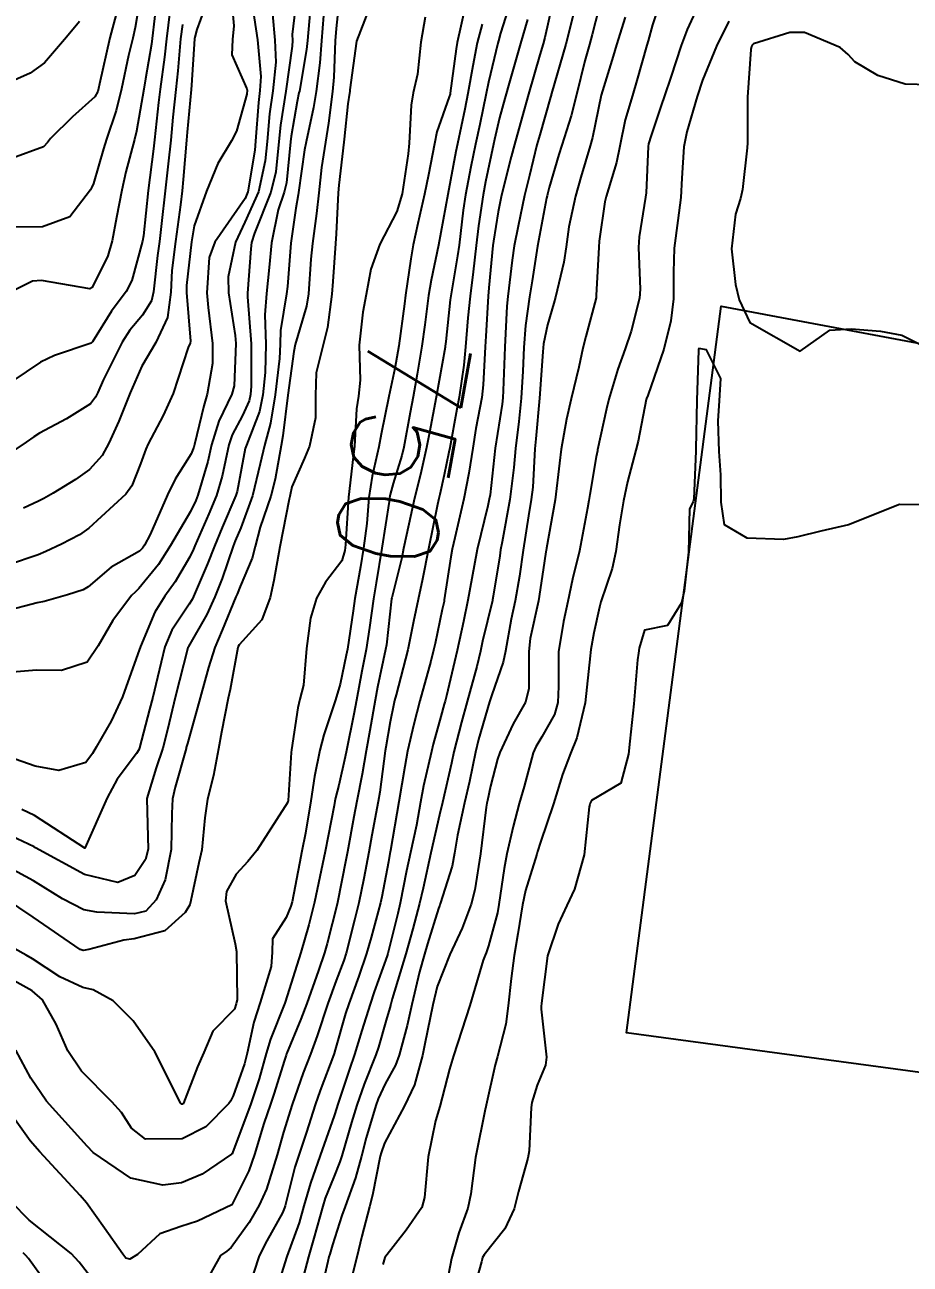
# Model space of a CAD drawing. Header units: metres. Extents: x 318500 to 325275, y 7408834 to 7428799.
# Drawn here: x 323671.71 to 323706.69, y 7420211.47 to 7420260.4 of the extents above; entities that cross this region are included whole.
import ezdxf
from ezdxf.enums import TextEntityAlignment as Align

# ---------------------------------------------------------------- set-up
doc = ezdxf.new("R2010")
doc.units = ezdxf.units.M
doc.header["$MEASUREMENT"] = 0
for name, color, linetype in [('Cotas', 45, 'Continuous'), ('Curvas de Nivel 1m', 11, 'Continuous'), ('Curvas de Nivel 5m', 15, 'Continuous'), ('Edificações', 30, 'Continuous'), ('Vias Primárias', 230, 'Continuous')]:
    doc.layers.add(name, color=color, linetype=linetype)
doc.styles.add('Style-STANDARD', font='STANDARD.shx')

msp = doc.modelspace()

# ---------------------------------------------------------------- linework, layer by layer
at = {"layer": 'Curvas de Nivel 1m', "flags": 128}
for points, elevation in [([(323682.484, 7420261.781), (323682.269, 7420260.018), (323682.281, 7420259.783), (323682.277, 7420259.563), (323682.018, 7420257.787), (323681.811, 7420256.439), (323681.744, 7420255.791), (323681.626, 7420254.599), (323681.434, 7420253.795), (323680.78, 7420252.181), (323680.668, 7420251.806), (323680.644, 7420251.559), (323680.509, 7420249.808), (323680.514, 7420249.662), (323680.657, 7420247.805), (323680.654, 7420246.136), (323680.625, 7420245.805), (323680.57, 7420245.552), (323680.307, 7420244.974), (323679.897, 7420244.212), (323679.767, 7420243.815), (323679.508, 7420242.581), (323679.281, 7420241.82), (323678.984, 7420241.092), (323678.431, 7420239.828), (323678.372, 7420239.695), (323678.233, 7420239.395), (323677.649, 7420238.408), (323677.244, 7420237.844), (323676.843, 7420237.208), (323676.276, 7420235.859), (323676.177, 7420235.568), (323675.569, 7420233.869), (323675.117, 7420232.904), (323674.53, 7420231.884), (323674.385, 7420231.627), (323674.121, 7420231.272), (323673.051, 7420230.966), (323672.118, 7420231.127), (323670.3, 7420231.765)], 757), ([(323684.164, 7420261.764), (323684.013, 7420260.26), (323683.978, 7420259.765), (323683.916, 7420258.335), (323683.867, 7420257.766), (323683.707, 7420256.522), (323683.587, 7420255.769), (323683.438, 7420254.767), (323683.327, 7420253.771), (323683.239, 7420252.945), (323683.078, 7420251.773), (323683.013, 7420251.151), (323682.923, 7420249.774), (323682.845, 7420249.293), (323682.395, 7420247.779), (323682.337, 7420247.509), (323682.099, 7420245.783), (323681.903, 7420244.179), (323681.841, 7420243.787), (323681.598, 7420242.463), (323681.434, 7420241.792), (323681.011, 7420240.562), (323680.813, 7420239.801), (323680.696, 7420239.34), (323680.216, 7420238.229), (323680.096, 7420237.926), (323680.054, 7420237.812), (323679.503, 7420236.504), (323679.222, 7420235.82), (323678.969, 7420235.025), (323678.64, 7420233.825), (323678.535, 7420233.445), (323678.133, 7420232.031), (323678.092, 7420231.869), (323678.082, 7420231.831), (323677.648, 7420230.296), (323677.541, 7420229.838), (323677.521, 7420229.265), (323677.489, 7420227.839), (323677.257, 7420226.647), (323676.899, 7420225.847), (323676.494, 7420225.402), (323676.042, 7420225.295), (323674.552, 7420225.372), (323674.043, 7420225.456), (323673.196, 7420225.899), (323672.06, 7420226.6), (323670.638, 7420227.365)], 754), ([(323680.61, 7420261.727), (323680.904, 7420259.804), (323681.038, 7420258.355), (323680.999, 7420257.802), (323680.941, 7420257.335), (323680.83, 7420255.804), (323680.799, 7420255.451), (323680.527, 7420253.808), (323680.417, 7420253.549), (323679.215, 7420251.822), (323678.996, 7420251.219), (323678.904, 7420249.825), (323678.949, 7420249.237), (323679.126, 7420247.822), (323679.124, 7420247.031), (323678.913, 7420245.824), (323678.783, 7420245.355), (323678.412, 7420243.829), (323678.388, 7420243.73), (323678.285, 7420243.466), (323677.648, 7420242.46), (323677.351, 7420241.844), (323676.661, 7420240.271), (323676.437, 7420239.857), (323676.358, 7420239.738), (323676.236, 7420239.625), (323675.118, 7420238.985), (323674.215, 7420238.217), (323674.016, 7420238.088), (323673.404, 7420237.898), (323672.477, 7420237.636), (323672.205, 7420237.575), (323670.895, 7420237.234)], 759), ([(323676.921, 7420261.459), (323676.739, 7420259.858), (323676.714, 7420259.641), (323676.484, 7420258.271), (323676.412, 7420257.861), (323676.119, 7420256.201), (323676.043, 7420255.866), (323675.709, 7420254.593), (323675.539, 7420253.873), (323675.332, 7420252.799), (323675.167, 7420251.878), (323674.987, 7420251.285), (323674.372, 7420250.033), (323674.282, 7420249.98), (323672.376, 7420250.302), (323672.012, 7420250.279), (323671.302, 7420249.926)], 764), ([(323678.947, 7420261.411), (323678.506, 7420260.209), (323678.429, 7420259.913), (323678.416, 7420259.841), (323678.3, 7420258.024), (323678.284, 7420257.842), (323678.131, 7420256.167), (323678.1, 7420255.843), (323677.973, 7420254.298), (323677.924, 7420253.845), (323677.857, 7420253.288), (323677.665, 7420251.841), (323677.526, 7420250.7), (323677.476, 7420249.843), (323677.355, 7420248.845), (323676.884, 7420247.852), (323676.331, 7420246.925), (323675.876, 7420245.867), (323675.43, 7420244.746), (323675.031, 7420243.879), (323674.764, 7420243.402), (323674.274, 7420242.848), (323673.709, 7420242.455), (323672.827, 7420241.904), (323672.469, 7420241.696), (323672.257, 7420241.594), (323671.656, 7420241.321)], 761), ([(323698.492, 7420261.571), (323697.874, 7420260.215), (323697.64, 7420259.583), (323697.226, 7420258.328), (323696.979, 7420257.593), (323696.853, 7420257.216), (323696.457, 7420256.035), (323696.349, 7420255.703), (323696.335, 7420255.601), (323696.252, 7420253.772), (323696.231, 7420253.602), (323695.982, 7420252.027), (323695.956, 7420251.604), (323696.019, 7420249.96), (323695.991, 7420249.604), (323695.658, 7420248.299), (323695.433, 7420247.609), (323695.138, 7420246.806), (323694.777, 7420245.615), (323694.691, 7420245.239), (323694.337, 7420243.62), (323694.328, 7420243.581), (323694.286, 7420243.347), (323694.028, 7420241.859), (323693.995, 7420241.624), (323693.943, 7420241.311), (323693.617, 7420239.629), (323693.346, 7420238.51), (323693.162, 7420237.636), (323692.993, 7420236.843), (323692.788, 7420235.641), (323692.797, 7420234.271), (323692.772, 7420233.641), (323692.63, 7420233.166), (323692.14, 7420232.294), (323691.894, 7420231.892), (323691.794, 7420231.653), (323691.44, 7420230.327), (323691.244, 7420229.659), (323690.998, 7420228.754), (323690.759, 7420227.663), (323690.648, 7420227.087), (323690.437, 7420225.666), (323690.378, 7420225.334), (323690.025, 7420224.036), (323689.933, 7420223.76), (323689.898, 7420223.672), (323689.822, 7420223.477), (323689.286, 7420221.681), (323688.969, 7420220.702), (323688.64, 7420219.69), (323688.488, 7420219.166), (323688.1, 7420217.698), (323687.934, 7420217.13), (323687.639, 7420215.704), (323687.503, 7420214.099), (323687.398, 7420213.707), (323686.782, 7420212.811), (323685.933, 7420211.729), (323685.857, 7420211.454)], 742), ([(323677.435, 7420260.932), (323677.305, 7420259.852), (323677.229, 7420259.117), (323677.058, 7420257.854), (323676.991, 7420257.336), (323676.841, 7420255.856), (323676.796, 7420255.505), (323676.589, 7420253.858), (323676.402, 7420252.072), (323676.367, 7420251.86), (323675.942, 7420250.301), (323675.711, 7420249.87), (323675.142, 7420249.094), (323674.391, 7420247.889), (323674.339, 7420247.834), (323672.891, 7420247.348), (323672.332, 7420247.079), (323670.614, 7420245.936)], 763), ([(323685.288, 7420260.979), (323684.817, 7420259.755), (323684.552, 7420257.83), (323684.548, 7420257.759), (323684.543, 7420257.696), (323684.473, 7420257.275), (323684.329, 7420255.884), (323684.316, 7420255.761), (323684.119, 7420254.069), (323684.092, 7420253.763), (323684.017, 7420252.151), (323683.989, 7420251.764), (323683.879, 7420250.264), (323683.84, 7420249.765), (323683.667, 7420248.45), (323683.496, 7420247.768), (323683.224, 7420246.666), (323683.194, 7420245.767), (323683.191, 7420244.882), (323682.956, 7420243.77), (323682.766, 7420243.289), (323682.266, 7420242.164), (323682.2, 7420241.842), (323682.185, 7420241.781), (323682.155, 7420241.678), (323681.787, 7420239.787), (323681.545, 7420238.466), (323681.404, 7420237.792), (323681.081, 7420236.913), (323680.182, 7420235.915), (323680.141, 7420235.85), (323680.127, 7420235.811), (323679.818, 7420234.159), (323679.747, 7420233.814), (323679.484, 7420232.472), (323679.365, 7420231.818), (323679.167, 7420230.766), (323678.935, 7420229.822), (323678.825, 7420229.09), (323678.699, 7420227.824), (323678.581, 7420227.316), (323678.275, 7420225.828), (323678.225, 7420225.651), (323678.043, 7420225.355), (323677.241, 7420224.633), (323676.027, 7420224.309), (323675.627, 7420224.265), (323674.24, 7420223.887), (323674.02, 7420223.851), (323673.893, 7420223.891), (323672.039, 7420225.165), (323670.905, 7420225.927)], 753), ([(323689.105, 7420261.111), (323688.793, 7420259.697), (323688.749, 7420259.446), (323688.515, 7420257.7), (323688.511, 7420257.668), (323688.478, 7420257.557), (323687.992, 7420256.172), (323687.889, 7420255.708), (323687.661, 7420254.482), (323687.502, 7420253.714), (323687.241, 7420252.55), (323687.055, 7420251.72), (323686.955, 7420251.158), (323686.752, 7420249.724), (323686.708, 7420249.381), (323686.487, 7420247.728), (323686.331, 7420246.833), (323686.09, 7420245.732), (323685.788, 7420244.245), (323685.69, 7420243.736), (323685.435, 7420242.576), (323685.307, 7420241.74), (323685.22, 7420240.71), (323685.091, 7420239.741), (323684.966, 7420239.005), (323684.754, 7420237.745), (323684.681, 7420237.267), (323684.453, 7420235.747), (323684.411, 7420235.515), (323684.166, 7420234.369), (323683.984, 7420233.753), (323683.524, 7420232.374), (323683.363, 7420231.762), (323683.151, 7420230.728), (323683.004, 7420229.766), (323682.798, 7420228.48), (323682.661, 7420227.771), (323682.563, 7420227.283), (323682.269, 7420225.777), (323682.225, 7420225.6), (323682.041, 7420225.161), (323681.499, 7420224.317), (323681.484, 7420223.788), (323681.443, 7420223.217), (323681.004, 7420221.795), (323680.765, 7420221.021), (323680.497, 7420219.802), (323680.389, 7420219.378), (323679.945, 7420218.118), (323679.842, 7420217.91), (323679.765, 7420217.812), (323678.863, 7420216.888), (323677.926, 7420216.413), (323676.478, 7420216.404), (323675.93, 7420216.836), (323675.525, 7420217.455), (323675.15, 7420217.872), (323673.958, 7420219.085), (323673.409, 7420219.896), (323672.948, 7420220.938), (323672.414, 7420221.906), (323672.003, 7420222.257), (323670.934, 7420222.851)], 751), ([(323675.377, 7420261.017), (323675.074, 7420259.881), (323674.659, 7420258.065), (323674.626, 7420257.888), (323674.593, 7420257.773), (323674.475, 7420257.553), (323673.595, 7420256.771), (323672.733, 7420255.907), (323672.606, 7420255.75), (323672.445, 7420255.585), (323671.228, 7420255.138)], 766), ([(323690.894, 7420261.305), (323690.506, 7420260.066), (323690.418, 7420259.764), (323690.392, 7420259.681), (323690.031, 7420258.138), (323689.936, 7420257.685), (323689.68, 7420256.47), (323689.511, 7420255.689), (323689.329, 7420254.798), (323689.121, 7420253.693), (323689.029, 7420253.078), (323688.868, 7420251.695), (323688.81, 7420251.28), (323688.54, 7420249.698), (323688.52, 7420249.547), (323688.343, 7420247.9), (323688.323, 7420247.718), (323688.321, 7420247.7), (323688.317, 7420247.677), (323687.961, 7420245.705), (323687.7, 7420244.308), (323687.583, 7420243.711), (323687.344, 7420242.644), (323687.109, 7420241.717), (323686.785, 7420240.262), (323686.677, 7420239.723), (323686.601, 7420239.358), (323686.211, 7420237.778), (323686.203, 7420237.737), (323685.994, 7420235.92), (323685.964, 7420235.732), (323685.646, 7420234.254), (323685.547, 7420233.736), (323685.337, 7420232.543), (323685.197, 7420231.739), (323685.041, 7420230.816), (323684.83, 7420229.743), (323684.708, 7420229.129), (323684.459, 7420227.746), (323684.398, 7420227.424), (323684.065, 7420225.75), (323684.049, 7420225.686), (323683.652, 7420224.129), (323683.545, 7420223.757), (323683.311, 7420223.058), (323682.846, 7420221.767), (323682.617, 7420221.144), (323682.055, 7420219.779), (323682.03, 7420219.718), (323681.966, 7420219.525), (323681.554, 7420218.178), (323681.423, 7420217.788), (323681.16, 7420217.019), (323680.79, 7420215.797), (323680.559, 7420215.151), (323679.89, 7420213.81), (323678.53, 7420213.173), (323677.877, 7420212.957), (323677.048, 7420212.667), (323676.16, 7420211.856), (323675.858, 7420211.664), (323675.707, 7420211.711), (323675.58, 7420211.864), (323674.858, 7420212.893), (323674.145, 7420213.886), (323673.894, 7420214.179), (323672.31, 7420215.906), (323671.924, 7420216.339), (323671.271, 7420217.257)], 749), ([(323683.013, 7420261.285), (323682.884, 7420259.776), (323682.843, 7420259.43), (323682.557, 7420257.779), (323682.541, 7420257.717), (323682.474, 7420257.376), (323682.232, 7420256.005), (323682.203, 7420255.784), (323682.047, 7420254.165), (323681.956, 7420253.787), (323681.725, 7420253.102), (323681.451, 7420251.794), (323681.362, 7420250.819), (323681.26, 7420249.797), (323681.199, 7420248.956), (323681.229, 7420247.797), (323681.204, 7420246.672), (323681.116, 7420245.798), (323680.978, 7420245.132), (323680.468, 7420243.807), (323680.421, 7420243.675), (323680.276, 7420242.892), (323680.094, 7420241.98), (323680.043, 7420241.812), (323679.506, 7420240.559), (323679.201, 7420239.82), (323678.929, 7420239.123), (323678.376, 7420237.828), (323678.32, 7420237.717), (323678.205, 7420237.528), (323677.526, 7420236.504), (323677.247, 7420235.844), (323676.948, 7420234.628), (323676.766, 7420233.851), (323676.643, 7420233.363), (323676.242, 7420231.858), (323676.212, 7420231.776), (323676.127, 7420231.637), (323675.365, 7420230.617), (323674.967, 7420229.877), (323674.08, 7420227.89), (323672.093, 7420229.178), (323671.601, 7420229.423)], 756), ([(323692.521, 7420261.068), (323692.253, 7420259.905), (323692.186, 7420259.655), (323692.06, 7420259.221), (323691.614, 7420257.663), (323691.359, 7420256.774), (323691.057, 7420255.671), (323690.93, 7420255.185), (323690.548, 7420253.678), (323690.413, 7420253.016), (323690.223, 7420251.86), (323690.202, 7420251.682), (323690.048, 7420250.01), (323690.02, 7420249.683), (323689.923, 7420248.108), (323689.9, 7420247.684), (323689.821, 7420246.189), (323689.764, 7420245.686), (323689.534, 7420244.456), (323689.409, 7420243.689), (323689.257, 7420242.703), (323689.058, 7420241.688), (323688.702, 7420240.15), (323688.599, 7420239.695), (323688.54, 7420239.39), (323688.282, 7420237.699), (323688.273, 7420237.635), (323688.204, 7420237.319), (323687.916, 7420235.972), (323687.855, 7420235.705), (323687.751, 7420235.281), (323687.321, 7420233.713), (323687.078, 7420232.784), (323686.832, 7420231.719), (323686.718, 7420231.124), (323686.492, 7420229.724), (323686.158, 7420227.806), (323686.143, 7420227.729), (323686.131, 7420227.677), (323686.074, 7420227.357), (323685.816, 7420225.97), (323685.763, 7420225.733), (323685.395, 7420224.371), (323685.215, 7420223.738), (323684.91, 7420222.842), (323684.507, 7420221.745), (323684.381, 7420221.36), (323683.973, 7420219.937), (323683.928, 7420219.793), (323683.915, 7420219.751), (323683.383, 7420218.324), (323683.187, 7420217.761), (323682.843, 7420216.68), (323682.531, 7420215.771), (323682.381, 7420215.305), (323682.001, 7420213.778), (323681.975, 7420213.693), (323681.886, 7420213.49), (323681.269, 7420212.389), (323680.974, 7420211.793), (323680.554, 7420210.506)], 747), ([(323696.806, 7420261.316), (323696.512, 7420260.401), (323696.333, 7420259.771), (323696.288, 7420259.602), (323695.889, 7420258.203), (323695.713, 7420257.608), (323695.43, 7420256.646), (323695.218, 7420255.612), (323695.088, 7420254.966), (323694.675, 7420253.617), (323694.622, 7420253.414), (323694.402, 7420251.853), (323694.381, 7420251.62), (323694.285, 7420249.708), (323694.277, 7420249.621), (323693.877, 7420248.097), (323693.757, 7420247.629), (323693.59, 7420246.889), (323693.289, 7420245.635), (323693.114, 7420244.832), (323692.902, 7420243.641), (323692.829, 7420243.094), (323692.66, 7420241.644), (323692.324, 7420239.732), (323692.305, 7420239.649), (323692.294, 7420239.594), (323692.234, 7420239.239), (323692.036, 7420237.828), (323692.005, 7420237.652), (323691.672, 7420236.171), (323691.618, 7420235.656), (323691.62, 7420234.201), (323691.488, 7420233.657), (323691.008, 7420232.8), (323690.479, 7420231.667), (323690.39, 7420231.404), (323690.11, 7420230.341), (323689.992, 7420229.781), (323689.967, 7420229.672), (323689.939, 7420229.513), (323689.706, 7420227.676), (323689.488, 7420226.249), (323689.347, 7420225.681), (323688.982, 7420224.74), (323688.505, 7420223.693), (323688.007, 7420222.426), (323687.826, 7420221.703), (323687.512, 7420220.172), (323687.419, 7420219.708), (323687.11, 7420218.555), (323686.716, 7420217.718), (323685.925, 7420216.248), (323685.788, 7420215.865), (323685.755, 7420215.732), (323685.442, 7420214.19), (323685.329, 7420213.736), (323685.031, 7420212.58), (323684.825, 7420211.74), (323684.632, 7420210.963)], 743), ([(323673.875, 7420260.534), (323673.359, 7420259.907), (323672.49, 7420258.9), (323671.919, 7420258.492), (323670.669, 7420257.938)], 767), ([(323677.938, 7420260.416), (323677.866, 7420259.846), (323677.756, 7420258.578), (323677.676, 7420257.848), (323677.56, 7420256.752), (323677.474, 7420255.85), (323677.38, 7420254.906), (323677.26, 7420253.852), (323677.112, 7420252.558), (323677.026, 7420251.851), (323676.954, 7420251.289), (323676.795, 7420249.854), (323676.719, 7420249.501), (323676.356, 7420248.942), (323675.863, 7420248.351), (323675.561, 7420247.872), (323674.807, 7420246.365), (323674.594, 7420245.886), (323674.507, 7420245.697), (323674.313, 7420245.435), (323673.359, 7420244.844), (323672.295, 7420244.276), (323672.07, 7420244.137), (323671.767, 7420243.918), (323670.885, 7420243.327)], 762), ([(323681.494, 7420260.817), (323681.591, 7420259.794), (323681.63, 7420258.931), (323681.506, 7420257.795), (323681.381, 7420256.882), (323681.284, 7420255.797), (323681.21, 7420255.027), (323680.94, 7420253.802), (323680.408, 7420252.605), (323680.03, 7420251.814), (323679.748, 7420250.448), (323679.758, 7420249.816), (323680.021, 7420248.137), (323680.051, 7420247.813), (323679.988, 7420246.149), (323679.886, 7420245.814), (323679.373, 7420244.75), (323679.091, 7420243.822), (323678.941, 7420243.162), (323678.548, 7420241.827), (323678.467, 7420241.619), (323678.254, 7420241.19), (323677.473, 7420239.842), (323676.987, 7420239.09), (323676.214, 7420238.14), (323676.07, 7420238.004), (323675.923, 7420237.864), (323675.19, 7420236.881), (323674.606, 7420235.884), (323674.173, 7420235.233), (323673.162, 7420234.908), (323672.17, 7420234.927), (323671.069, 7420234.827)], 758), ([(323687.531, 7420260.698), (323687.351, 7420259.717), (323687.224, 7420258.456), (323687.058, 7420257.721), (323686.97, 7420257.225), (323686.896, 7420255.723), (323686.859, 7420255.308), (323686.62, 7420253.727), (323686.413, 7420253.028), (323685.73, 7420251.74), (323685.377, 7420250.753), (323685.193, 7420249.748), (323685.058, 7420249.051), (323684.924, 7420247.751), (323684.959, 7420246.377), (323684.888, 7420245.744), (323684.818, 7420245.239), (323684.73, 7420243.746), (323684.684, 7420243.346), (323684.493, 7420241.748), (323684.381, 7420239.888), (323684.366, 7420239.749), (323684.347, 7420239.64), (323684.232, 7420239.236), (323683.585, 7420238.394), (323683.239, 7420237.765), (323682.993, 7420236.973), (323682.845, 7420235.77), (323682.727, 7420234.333), (323682.577, 7420233.774), (323682.493, 7420233.437), (323682.249, 7420231.778), (323682.239, 7420231.668), (323682.113, 7420229.78), (323682.099, 7420229.711), (323680.877, 7420227.798), (323680.516, 7420227.361), (323680.066, 7420226.865), (323679.682, 7420226.188), (323679.644, 7420225.814), (323680.025, 7420224.111), (323680.069, 7420223.809), (323680.097, 7420221.905), (323680.072, 7420221.809), (323680.06, 7420221.749), (323679.996, 7420221.538), (323679.137, 7420220.664), (323678.779, 7420219.822), (323678.529, 7420219.257), (323677.986, 7420217.83), (323677.967, 7420217.803), (323677.94, 7420217.788), (323677.9, 7420217.791), (323677.862, 7420217.831), (323677.777, 7420217.998), (323676.853, 7420219.847), (323675.988, 7420221.08), (323675.196, 7420221.872), (323674.414, 7420222.294), (323674.005, 7420222.394), (323673.1, 7420222.808), (323672.016, 7420223.52), (323671.77, 7420223.666), (323671.322, 7420223.92)], 752), ([(323691.563, 7420260.616), (323691.295, 7420259.668), (323690.814, 7420258.005), (323690.722, 7420257.676), (323690.667, 7420257.487), (323690.466, 7420256.722), (323690.264, 7420255.871), (323690.221, 7420255.682), (323689.912, 7420254.201), (323689.819, 7420253.686), (323689.629, 7420252.467), (323689.537, 7420251.689), (323689.421, 7420250.653), (323689.299, 7420249.691), (323689.215, 7420248.833), (323689.126, 7420247.692), (323689.057, 7420246.969), (323688.866, 7420245.695), (323688.781, 7420245.227), (323688.495, 7420243.698), (323688.462, 7420243.523), (323688.274, 7420242.631), (323688.104, 7420241.861), (323688.069, 7420241.703), (323688.011, 7420241.457), (323687.656, 7420239.709), (323687.425, 7420238.508), (323687.253, 7420237.714), (323687.072, 7420236.842), (323686.837, 7420235.72), (323686.38, 7420233.945), (323686.32, 7420233.728), (323686.288, 7420233.598), (323686.147, 7420232.885), (323685.977, 7420231.887), (323685.953, 7420231.732), (323685.737, 7420230.102), (323685.674, 7420229.734), (323685.423, 7420228.401), (323685.301, 7420227.738), (323685.105, 7420226.699), (323684.9, 7420225.741), (323684.734, 7420225.049), (323684.403, 7420223.746), (323684.312, 7420223.452), (323684.009, 7420222.664), (323683.686, 7420221.755), (323683.26, 7420220.482), (323682.997, 7420219.765), (323682.706, 7420219.021), (323682.274, 7420217.775), (323681.929, 7420216.678), (323681.678, 7420215.784), (323681.255, 7420214.434), (323680.973, 7420213.794), (323680.568, 7420213.111), (323679.865, 7420212.121), (323679.695, 7420211.979), (323679.445, 7420211.814), (323678.872, 7420210.797)], 748), ([(323693.379, 7420260.775), (323693.078, 7420259.641), (323692.521, 7420257.69), (323692.509, 7420257.65), (323692.504, 7420257.626), (323692.478, 7420257.548), (323692.051, 7420256.061), (323691.942, 7420255.658), (323691.642, 7420254.452), (323691.451, 7420253.665), (323691.194, 7420252.455), (323691.046, 7420251.67), (323690.96, 7420251.103), (323690.789, 7420249.674), (323690.753, 7420249.286), (323690.668, 7420247.675), (323690.612, 7420245.965), (323690.595, 7420245.676), (323690.568, 7420245.425), (323690.29, 7420243.68), (323690.089, 7420241.846), (323690.06, 7420241.673), (323689.998, 7420241.415), (323689.587, 7420239.68), (323689.366, 7420238.54), (323689.213, 7420237.685), (323689.04, 7420236.845), (323688.787, 7420235.691), (323688.372, 7420233.907), (323688.317, 7420233.698), (323688.283, 7420233.573), (323688.151, 7420233.087), (323687.842, 7420231.997), (323687.771, 7420231.705), (323687.465, 7420230.354), (323687.345, 7420229.711), (323687.182, 7420228.805), (323686.946, 7420227.717), (323686.795, 7420226.993), (323686.542, 7420225.723), (323686.449, 7420225.319), (323686.047, 7420223.73), (323686.019, 7420223.638), (323685.514, 7420222.226), (323685.348, 7420221.737), (323685.031, 7420220.693), (323684.729, 7420219.742), (323684.533, 7420219.172), (323684.069, 7420217.749), (323684.039, 7420217.649), (323683.936, 7420217.326), (323683.379, 7420215.758), (323682.996, 7420214.671), (323682.74, 7420213.767), (323682.543, 7420213.107), (323682.063, 7420211.777), (323681.853, 7420211.1)], 746), ([(323695.421, 7420260.707), (323695.085, 7420259.614), (323694.949, 7420259.162), (323694.48, 7420257.62), (323694.13, 7420255.949), (323694.047, 7420255.626), (323693.678, 7420254.384), (323693.471, 7420253.634), (323693.2, 7420252.43), (323693.091, 7420251.64), (323693.005, 7420251.026), (323692.676, 7420249.645), (323692.604, 7420249.409), (323692.354, 7420248.561), (323692.196, 7420247.799), (323692.183, 7420247.652), (323692.173, 7420247.487), (323692.047, 7420245.654), (323691.901, 7420244.051), (323691.865, 7420243.656), (323691.775, 7420242.15), (323691.717, 7420241.655), (323691.614, 7420241.017), (323691.399, 7420239.658), (323691.251, 7420238.633), (323691.084, 7420237.661), (323690.93, 7420236.932), (323690.695, 7420235.665), (323690.607, 7420235.234), (323690.163, 7420233.95), (323690.067, 7420233.671), (323689.634, 7420232.182), (323689.51, 7420231.679), (323689.273, 7420230.522), (323689.085, 7420229.685), (323688.806, 7420228.408), (323688.688, 7420227.691), (323688.588, 7420227.177), (323688.122, 7420225.699), (323688.102, 7420225.647), (323688.047, 7420225.505), (323687.621, 7420224.111), (323687.506, 7420223.708), (323687.307, 7420223.005), (323687.002, 7420221.715), (323686.809, 7420220.896), (323686.502, 7420219.722), (323686.358, 7420219.33), (323685.953, 7420218.583), (323685.674, 7420218.003), (323685.578, 7420217.734), (323685.201, 7420216.463), (323685.011, 7420215.739), (323684.773, 7420214.875), (323684.369, 7420213.745), (323684.241, 7420213.39), (323683.867, 7420212.231), (323683.755, 7420211.858), (323683.724, 7420211.752), (323683.677, 7420211.572), (323683.267, 7420209.759)], 744), ([(323699.519, 7420260.55), (323699.037, 7420259.562), (323698.486, 7420258.213), (323698.265, 7420257.573), (323697.86, 7420256.178), (323697.738, 7420255.581), (323697.663, 7420254.35), (323697.623, 7420253.582), (323697.506, 7420252.679), (323697.36, 7420251.586), (323697.337, 7420250.634), (323697.335, 7420249.586), (323697.231, 7420248.712), (323696.948, 7420247.591), (323696.322, 7420245.768), (323696.275, 7420245.646), (323696.26, 7420245.601), (323695.937, 7420243.962), (323695.852, 7420243.604), (323695.52, 7420242.359), (323695.364, 7420241.609), (323695.203, 7420240.658), (323695.053, 7420239.612), (323694.914, 7420238.929), (323694.469, 7420237.617), (323694.409, 7420237.414), (323694.192, 7420236.39), (323694.068, 7420235.735), (323694.055, 7420235.622), (323694.044, 7420235.487), (323693.841, 7420233.625), (323693.515, 7420232.253), (323693.269, 7420231.633), (323692.954, 7420230.801), (323692.598, 7420229.643), (323692.085, 7420228.124), (323691.966, 7420227.767), (323691.931, 7420227.651), (323691.487, 7420226.227), (323691.374, 7420225.657), (323691.185, 7420224.506), (323691.047, 7420223.66), (323690.929, 7420222.742), (323690.811, 7420221.662), (323690.708, 7420220.944), (323690.385, 7420219.666), (323690.292, 7420219.34), (323689.941, 7420217.744), (323689.925, 7420217.686), (323689.923, 7420217.67), (323689.915, 7420217.645), (323689.518, 7420215.676), (323689.333, 7420214.244), (323689.208, 7420213.68), (323688.851, 7420212.71), (323688.571, 7420211.689), (323688.262, 7420210.112)], 741), ([(323674.585, 7420210.616), (323673.857, 7420211.552), (323673.549, 7420211.893), (323671.879, 7420213.21), (323671.191, 7420213.92)], 748), ([(323673.147, 7420209.897), (323671.858, 7420211.691), (323671.759, 7420211.812), (323671.642, 7420211.913)], 747)]:
    msp.add_lwpolyline(points, dxfattribs=dict(at, elevation=elevation))
at = {"layer": 'Curvas de Nivel 5m', "flags": 128}
for points, elevation in [([(323676.336, 7420261.863), (323676.072, 7420260.301), (323675.976, 7420259.868), (323675.812, 7420259.189), (323675.537, 7420257.874), (323675.323, 7420257.021), (323674.94, 7420255.883), (323674.818, 7420255.51), (323674.424, 7420254.134), (323674.35, 7420253.961), (323674.309, 7420253.891), (323673.485, 7420252.824), (323672.405, 7420252.427), (323670.881, 7420252.409)], 765), ([(323679.842, 7420261.82), (323679.964, 7420260.363), (323679.921, 7420259.819), (323679.889, 7420259.215), (323680.481, 7420257.872), (323680.491, 7420257.82), (323680.478, 7420257.665), (323680.075, 7420256.196), (323679.878, 7420255.819), (323679.336, 7420254.927), (323678.888, 7420253.833), (323678.406, 7420252.458), (323678.292, 7420251.832), (323678.105, 7420250.103), (323678.102, 7420249.834), (323678.259, 7420247.913), (323678.249, 7420247.831), (323678.167, 7420247.661), (323677.574, 7420245.841), (323677.182, 7420244.972), (323676.59, 7420243.856), (323676.494, 7420243.649), (323676.278, 7420243.071), (323675.937, 7420242.193), (323675.706, 7420241.868), (323674.246, 7420240.525), (323673.873, 7420240.264), (323673.167, 7420239.901), (323672.541, 7420239.601), (323672.234, 7420239.48), (323671.069, 7420239.086)], 760), ([(323694.53, 7420261.62), (323694.117, 7420260.015), (323694.012, 7420259.627), (323693.836, 7420258.972), (323693.508, 7420257.635), (323693.295, 7420256.81), (323692.929, 7420255.643), (323692.813, 7420255.276), (323692.425, 7420253.972), (323692.356, 7420253.716), (323692.341, 7420253.651), (323692.32, 7420253.553), (323691.967, 7420251.656), (323691.747, 7420250.292), (323691.649, 7420249.661), (323691.492, 7420248.524), (323691.425, 7420247.664), (323691.387, 7420246.72), (323691.321, 7420245.665), (323691.227, 7420244.745), (323691.096, 7420243.668), (323691.026, 7420242.922), (323690.874, 7420241.664), (323690.565, 7420239.989), (323690.506, 7420239.667), (323690.473, 7420239.431), (323690.213, 7420237.846), (323690.185, 7420237.696), (323690.182, 7420237.67), (323689.796, 7420236.066), (323689.708, 7420235.677), (323689.561, 7420235.066), (323689.186, 7420233.685), (323688.964, 7420232.872), (323688.663, 7420231.692), (323688.563, 7420231.254), (323688.206, 7420229.698), (323688.095, 7420229.213), (323687.755, 7420227.705), (323687.448, 7420226.32), (323687.306, 7420225.711), (323687.04, 7420224.71), (323686.758, 7420223.719), (323686.222, 7420221.946), (323686.166, 7420221.728), (323686.132, 7420221.594), (323685.991, 7420221.098), (323685.678, 7420220.03), (323685.576, 7420219.734), (323685.111, 7420218.58), (323684.826, 7420217.741), (323684.618, 7420217.058), (323684.239, 7420215.747), (323684.159, 7420215.505), (323683.907, 7420214.883), (323683.581, 7420214.069), (323683.484, 7420213.756), (323683.134, 7420212.498), (323682.914, 7420211.764), (323682.589, 7420210.511)], 745), ([(323683.517, 7420260.768), (323683.437, 7420259.771), (323683.369, 7420258.894), (323683.221, 7420257.773), (323683.111, 7420257.133), (323682.823, 7420255.776), (323682.761, 7420255.461), (323682.518, 7420253.779), (323682.504, 7420253.694), (323682.414, 7420253.163), (323682.223, 7420251.783), (323682.087, 7420250.071), (323682.049, 7420249.785), (323681.811, 7420248.325), (323681.796, 7420247.788), (323681.776, 7420247.23), (323681.606, 7420245.791), (323681.423, 7420244.674), (323681.185, 7420243.797), (323681.006, 7420243.072), (323680.703, 7420241.803), (323680.247, 7420240.543), (323680.026, 7420240.028), (323679.945, 7420239.813), (323679.502, 7420238.536), (323679.224, 7420237.82), (323678.897, 7420237.125), (323678.18, 7420235.86), (323678.167, 7420235.843), (323678.155, 7420235.805), (323677.657, 7420233.838), (323677.361, 7420232.622), (323677.166, 7420231.844), (323676.898, 7420231.069), (323676.538, 7420229.853), (323676.571, 7420228.339), (323676.584, 7420227.852), (323676.485, 7420227.442), (323676.064, 7420226.809), (323675.39, 7420226.541), (323674.064, 7420226.853), (323672.14, 7420227.909), (323672.08, 7420227.944), (323670.728, 7420228.572)], 755), ([(323689.772, 7420260.426), (323689.587, 7420259.689), (323689.403, 7420258.779), (323689.215, 7420257.693), (323689.098, 7420257.067), (323688.8, 7420255.697), (323688.74, 7420255.403), (323688.42, 7420253.7), (323688.05, 7420251.705), (323687.764, 7420250.325), (323687.661, 7420249.711), (323687.516, 7420248.549), (323687.4, 7420247.714), (323687.215, 7420246.603), (323687.054, 7420245.719), (323686.94, 7420245.092), (323686.684, 7420243.724), (323686.609, 7420243.401), (323686.268, 7420242.29), (323686.142, 7420241.851), (323686.119, 7420241.731), (323686.105, 7420241.579), (323685.82, 7420239.734), (323685.586, 7420238.37), (323685.484, 7420237.737), (323685.333, 7420236.599), (323685.199, 7420235.74), (323685.031, 7420234.882), (323684.815, 7420233.743), (323684.708, 7420233.188), (323684.418, 7420231.747), (323684.368, 7420231.505), (323684.11, 7420230.386), (323683.979, 7420229.875), (323683.957, 7420229.752), (323683.929, 7420229.584), (323683.57, 7420227.758), (323683.317, 7420226.505), (323683.157, 7420225.763), (323682.934, 7420224.869), (323682.613, 7420223.771), (323682, 7420221.811), (323681.989, 7420221.78), (323681.417, 7420220.35), (323681.252, 7420219.791), (323680.969, 7420218.781), (323680.64, 7420217.799), (323679.921, 7420215.869), (323679.899, 7420215.831), (323679.871, 7420215.81), (323678.712, 7420215.018), (323677.903, 7420214.674), (323677.16, 7420214.583), (323675.905, 7420214.866), (323674.416, 7420215.883), (323674.169, 7420216.133), (323673.925, 7420216.407), (323672.566, 7420217.904), (323671.954, 7420218.816), (323671.363, 7420219.919)], 750), ([(323707.909, 7420258.022), (323706.486, 7420258.063), (323705.406, 7420258.393), (323704.494, 7420258.933), (323704.232, 7420259.229), (323703.914, 7420259.499), (323702.509, 7420260.091), (323701.935, 7420260.1), (323700.502, 7420259.654), (323700.446, 7420259.596), (323700.417, 7420259.541), (323700.385, 7420259.428), (323700.26, 7420257.543), (323700.261, 7420255.735), (323700.247, 7420255.543), (323700.067, 7420253.904), (323699.986, 7420253.547), (323699.789, 7420252.924), (323699.622, 7420251.552), (323699.783, 7420250.145), (323699.925, 7420249.547), (323700.357, 7420248.652), (323702.34, 7420247.52), (323703.508, 7420248.347), (323704.354, 7420248.399), (323705.518, 7420248.307), (323706.35, 7420248.151), (323707.753, 7420247.446)], 740), ([(323708.26, 7420241.44), (323706.26, 7420241.46), (323704.252, 7420240.658), (323703.15, 7420240.408), (323702.247, 7420240.188), (323701.687, 7420240.084), (323700.246, 7420240.127), (323699.352, 7420240.655), (323699.218, 7420241.556), (323699.205, 7420242.627), (323699.141, 7420243.557), (323699.102, 7420244.765), (323699.152, 7420245.558), (323699.209, 7420246.437), (323698.638, 7420247.566), (323698.341, 7420247.616), (323698.33, 7420247.58), (323698.324, 7420247.555), (323698.257, 7420245.571), (323698.221, 7420243.641), (323698.219, 7420243.571), (323698.145, 7420241.689), (323698.114, 7420241.572), (323697.972, 7420241.289), (323697.924, 7420239.575), (323697.756, 7420238.038), (323697.651, 7420237.578), (323697.096, 7420236.687), (323696.194, 7420236.506), (323695.983, 7420235.793), (323695.949, 7420235.593), (323695.909, 7420235.326), (323695.769, 7420233.596), (323695.614, 7420232.121), (323695.558, 7420231.599), (323695.252, 7420230.464), (323694.102, 7420229.771), (323694.046, 7420229.676), (323694.026, 7420229.621), (323694.008, 7420229.53), (323693.81, 7420227.624), (323693.421, 7420226.268), (323693.125, 7420225.634), (323692.785, 7420224.893), (323692.353, 7420223.645), (323692.127, 7420221.774), (323692.115, 7420221.648), (323692.113, 7420221.534), (323692.316, 7420219.645), (323692.28, 7420219.33), (323691.953, 7420218.534), (323691.74, 7420217.855), (323691.712, 7420217.652), (323691.637, 7420215.939), (323691.587, 7420215.653), (323691.217, 7420214.34), (323691.038, 7420213.659), (323690.675, 7420212.865), (323689.863, 7420211.84), (323689.797, 7420211.735), (323689.777, 7420211.671), (323689.75, 7420211.563), (323689.229, 7420209.679)], 740)]:
    msp.add_lwpolyline(points, dxfattribs=dict(at, elevation=elevation))
at = {"layer": 'Edificações'}
msp.add_lwpolyline([(323713.122, 7420218.216), (323695.481, 7420220.597), (323699.217, 7420249.287), (323712.329, 7420246.826), (323711.375, 7420233.63), (323715.349, 7420233.312), (323713.122, 7420218.216)], close=True, dxfattribs=at)
at = {"layer": 'Vias Primárias'}
for points in [[(323415.833, 7419583.302), (323419.047, 7419572.746), (323421.03, 7419562.086), (323421.351, 7419557.374), (323421.618, 7419546.016), (323420.655, 7419534.774), (323419.854, 7419529.552), (323419.495, 7419524.986, 0.238184), (323422.135, 7419522.665), (323425.333, 7419521.775), (323439.384, 7419519.04), (323447.038, 7419517.341, 0.392019), (323449.506, 7419518.783), (323449.894, 7419520.081), (323454.112, 7419536.783), (323456.933, 7419548.508), (323462.14, 7419572.405), (323463.204, 7419579.599, 0.075507), (323463.151, 7419593.445, 0), (323461.926, 7419601.304, 0.173993), (323443.828, 7419629.608, 0.279998), (323404.325, 7419640.182, 0.277838)], [(323934.92, 7420316.776, 0), (323936.242, 7420308.849)], [(323715.644, 7420145.548, 0), (323709.04, 7420132.939)], [(323939.281, 7420278.615, 0), (323933.27, 7420270.921)], [(323840.737, 7420005.613, 0), (323839.679, 7420000.995, -0.226003)], [(323831.088, 7420001.787, 0), (323833.844, 7420008.443, 0.220888)]]:
    msp.add_lwpolyline(points, format="xyb", dxfattribs=at)

# ---------------------------------------------------------------- texts
at = {"layer": 'Cotas', "style": 'Style-STANDARD'}
msp.add_text('750', height=4, rotation=259.8957, dxfattribs=at).set_placement((323686.605, 7420243.628, 750), align=Align.MIDDLE_CENTER)

doc.saveas('drawing.dxf')
